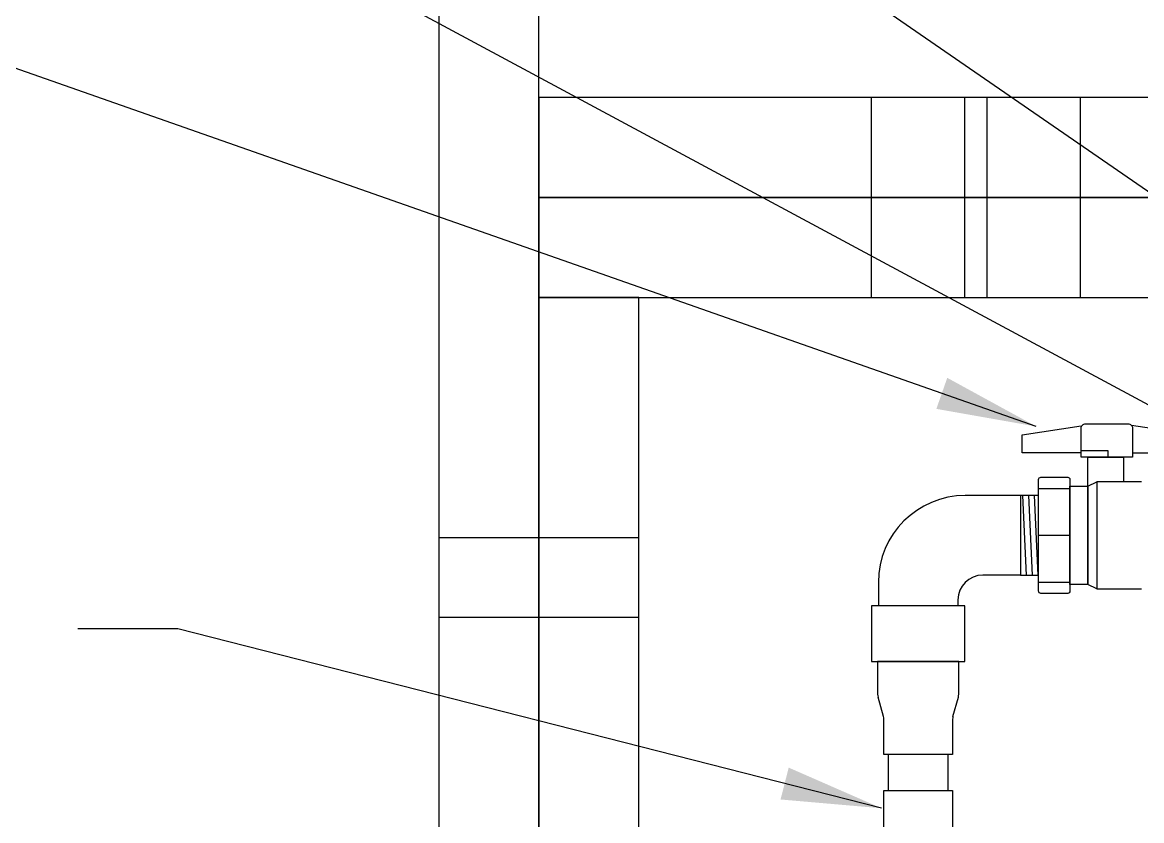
# Paper-space layout 'M&T INST' of a CAD drawing. Header units: inches. Extents: x 0.2 to 34.4, y 0.5 to 23.
# Drawn here: x 13.707 to 15.455, y 14.104 to 15.351 of the extents above; entities that cross this region are included whole.
import ezdxf

# ---------------------------------------------------------------- set-up
doc = ezdxf.new("R2010")
doc.units = ezdxf.units.IN
doc.header["$MEASUREMENT"] = 0
for name, color, linetype in [('D_DT2', 7, 'Continuous'), ('D_FRAMING', 84, 'Continuous'), ('Title Block', 7, 'Continuous')]:
    doc.layers.add(name, color=color, linetype=linetype)
doc.styles.get("Standard").update_dxf_attribs({"font": 'arial.ttf'})
doc.dimstyles.get("Standard").update_dxf_attribs({"dimtxt": 4, "dimasz": 6, "dimexe": 0.18, "dimexo": 0.0625, "dimgap": 0.09, "dimtad": 0, "dimtih": 1, "dimtoh": 1, "dimdec": 4, "dimzin": 0, "dimdsep": 46, "dimlunit": 4, "dimtxsty": 'Standard', "dimcen": 0.09, "dimadec": 0, "dimazin": 0, "dimtfac": 1, "dimtdec": 4, "dimtofl": 0, "dimtmove": 0, "dimatfit": 3, "dimfxl": 1, "dimtolj": 1, "dimtzin": 0, "dimarcsym": 0})

# ---------------------------------------------------------------- blocks, each defined once
blk = doc.blocks.new('SINGLE MANIFOLD')
at = {"color": 2}
for p, q in [((-4.24628, -2.6955), (-4.20722, -2.6955)), ((-4.17375, -2.68713), (-4.17375, -2.82103)), ((-4.11765, -2.68713), (-4.17375, -2.68713)), ((-4.24558, -2.75408), (-4.20792, -2.75408)), ((-4.24628, -2.81266), (-4.20722, -2.81266)), ((-4.17375, -2.82103), (-4.11765, -2.82103))]:
    blk.add_line(p, q, dxfattribs=at)
for points in [[(-4.19328, -2.65645), (-4.19328, -2.62018, -0.4142136), (-4.1877, -2.6146), (-4.1347, -2.6146, -0.4142136), (-4.12912, -2.62018), (-4.12912, -2.65645)], [(-4.24628, -2.82381), (-4.24628, -2.68434, -0.4142136), (-4.24349, -2.68155), (-4.21001, -2.68155, -0.4142136), (-4.20722, -2.68434), (-4.20722, -2.82381, -0.4142136), (-4.21001, -2.8266), (-4.24349, -2.8266, -0.4142136)]]:
    blk.add_lwpolyline(points, format="xyb", close=True, dxfattribs=at)
for points in [[(-4.19328, -2.65087), (-4.26706, -2.65087), (-4.26706, -2.62855), (-4.19328, -2.61739)], [(-4.12912, -2.65087), (-4.05255, -2.65087), (-4.05255, -2.62855), (-4.13026, -2.6168)], [(-4.19328, -2.64808), (-4.1598, -2.64808), (-4.1598, -2.65645)], [(-4.18491, -2.69271), (-4.18491, -2.65645), (-4.14028, -2.65645), (-4.14028, -2.68713)], [(-4.17375, -2.82103), (-4.18491, -2.81545), (-4.18491, -2.69271), (-4.17375, -2.68713)]]:
    blk.add_lwpolyline(points, dxfattribs=at)
blk.add_lwpolyline([(-4.20722, -2.81545), (-4.20722, -2.69271), (-4.18491, -2.69271), (-4.18491, -2.81545)], close=True, dxfattribs=at)
at = {"layer": 'D_DT2', "color": 7}
for p, q in [((-4.26893, -2.70435), (-4.33798, -2.70435)), ((-4.26893, -2.8038), (-4.31602, -2.8038)), ((-4.44653, -2.8129), (-4.44653, -2.84225)), ((-4.34708, -2.83486), (-4.34708, -2.84225)), ((-4.34614, -2.91181), (-4.44746, -2.91181)), ((-4.44746, -2.91181), (-4.44746, -2.95275)), ((-4.34614, -2.95275), (-4.34614, -2.91181))]:
    blk.add_line(p, q, dxfattribs=at)
at = {"layer": 'D_DT2', "ltscale": 12}
for p, q in [((-4.26627, -2.70435), (-4.2617, -2.8038)), ((-4.25906, -2.70435), (-4.25449, -2.8038)), ((-4.25185, -2.70435), (-4.24728, -2.8038)), ((-4.34735, -2.91181), (-4.44625, -2.91181)), ((-4.44026, -2.98039), (-4.44698, -2.95626)), ((-4.35334, -2.98039), (-4.34662, -2.95626)), ((-4.43978, -3.02793), (-4.43978, -2.9839)), ((-4.35382, -2.9839), (-4.35382, -3.02793)), ((-4.35382, -3.02793), (-4.43978, -3.02793))]:
    blk.add_line(p, q, dxfattribs=at)
for points in [[(-4.24628, -2.70435), (-4.26893, -2.70435), (-4.26893, -2.8038), (-4.24628, -2.8038)], [(-4.4343, -3.07277), (-4.3593, -3.07277), (-4.3593, -3.02793), (-4.4343, -3.02793)], [(-4.43978, -3.07277), (-4.35382, -3.07277), (-4.35382, -3.12598), (-4.43978, -3.12598)]]:
    blk.add_lwpolyline(points, close=True, dxfattribs=at)
at = {"layer": 'D_DT2', "color": 7}
blk.add_lwpolyline([(-4.45508, -2.91181), (-4.33852, -2.91181), (-4.33852, -2.84225), (-4.45508, -2.84225)], close=True, dxfattribs=at)
for centre, radius in [((-4.33798, -2.8129), 0.10855), ((-4.31602, -2.83486), 0.03106)]:
    blk.add_arc(centre, radius, 90, 180, dxfattribs=at)
at = {"layer": 'D_DT2'}
for centre, start, end in [((-4.43437, -2.95275), 180, 195.54981), ((-4.35923, -2.95275), 344.45019, 0)]:
    blk.add_arc(centre, 0.01309, start, end, dxfattribs=at)
at = {"layer": 'D_DT2', "ltscale": 12}
for centre, start, end in [((-4.45287, -2.9839), 0, 15.54981), ((-4.34073, -2.9839), 164.45019, 180)]:
    blk.add_arc(centre, 0.01309, start, end, dxfattribs=at)
at = {"layer": 'D_FRAMING', "ltscale": 12}
for p, q in [((-4.99587, -1.59752), (-4.99587, -4.33206)), ((-4.87087, -4.33206), (-4.87087, -1.59752)), ((-4.45508, -2.45706), (-4.45508, -2.20706)), ((-4.33852, -2.45706), (-4.33852, -2.20706)), ((-4.31051, -2.45706), (-4.31051, -2.20706)), ((-4.19396, -2.45706), (-4.19396, -2.20706)), ((-4.74587, -2.75727), (-4.99587, -2.75727)), ((-4.74587, -2.85672), (-4.99587, -2.85672))]:
    blk.add_line(p, q, dxfattribs=at)
for points in [[(-4.87087, -2.20706), (-4.87087, -2.33206), (-2.3292, -2.33206), (-2.3292, -2.20706)], [(-4.87087, -2.33206), (-4.87087, -2.45706), (-2.3292, -2.45706), (-2.3292, -2.33206)], [(-4.87087, -4.33206), (-4.74587, -4.33206), (-4.74587, -2.45706), (-4.87087, -2.45706)]]:
    blk.add_lwpolyline(points, close=True, dxfattribs=at)
at = {"layer": 'Title Block'}
blk.add_line((-5.32203, -2.87081), (-5.44703, -2.87081), dxfattribs=at)
for points in [[(-3.83421, -2.51445), (-5.84522, -1.12721)], [(-3.83144, -2.7405), (-5.56788, -1.80663)], [(-4.24934, -2.61809), (-5.52651, -2.16975)], [(-4.44258, -3.09515), (-5.32203, -2.87081)]]:
    blk.add_leader(points, dimstyle='Standard', override={"dimasz": 0.125}, dxfattribs=at)

psp = doc.layouts.new('M&T INST')

# ---------------------------------------------------------------- block references
at = {"layer": 'Title Block', "xscale": 1.25, "yscale": 1.25, "zscale": 1.25}
psp.add_blockref('SINGLE MANIFOLD', (20.6017, 17.9924), dxfattribs=at)

doc.saveas('drawing.dxf')
